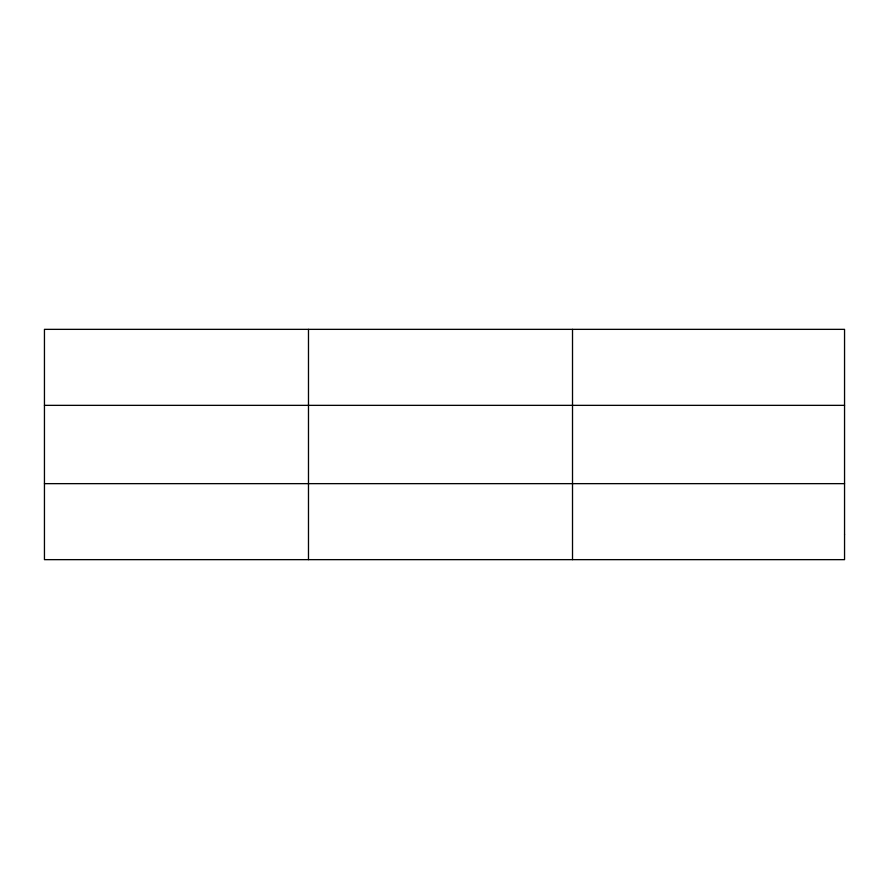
<?xml version="1.0" encoding="UTF-8"?>
<svg xmlns="http://www.w3.org/2000/svg" width="889" height="889" viewBox="0 0 889 889"><rect width="100%" height="100%" fill="white"/><g stroke="black" fill="none" stroke-linecap="round" stroke-linejoin="round"><path stroke-width="1.33" d="M308.483 559.648L308.483 329.352M572.516 559.648L572.516 329.352M44.45 405.351L844.55 405.351M44.45 483.649L844.55 483.649M844.55 534.311L844.55 559.648L44.45 559.648L44.45 329.352L844.55 329.352L844.55 534.311"/></g></svg>
